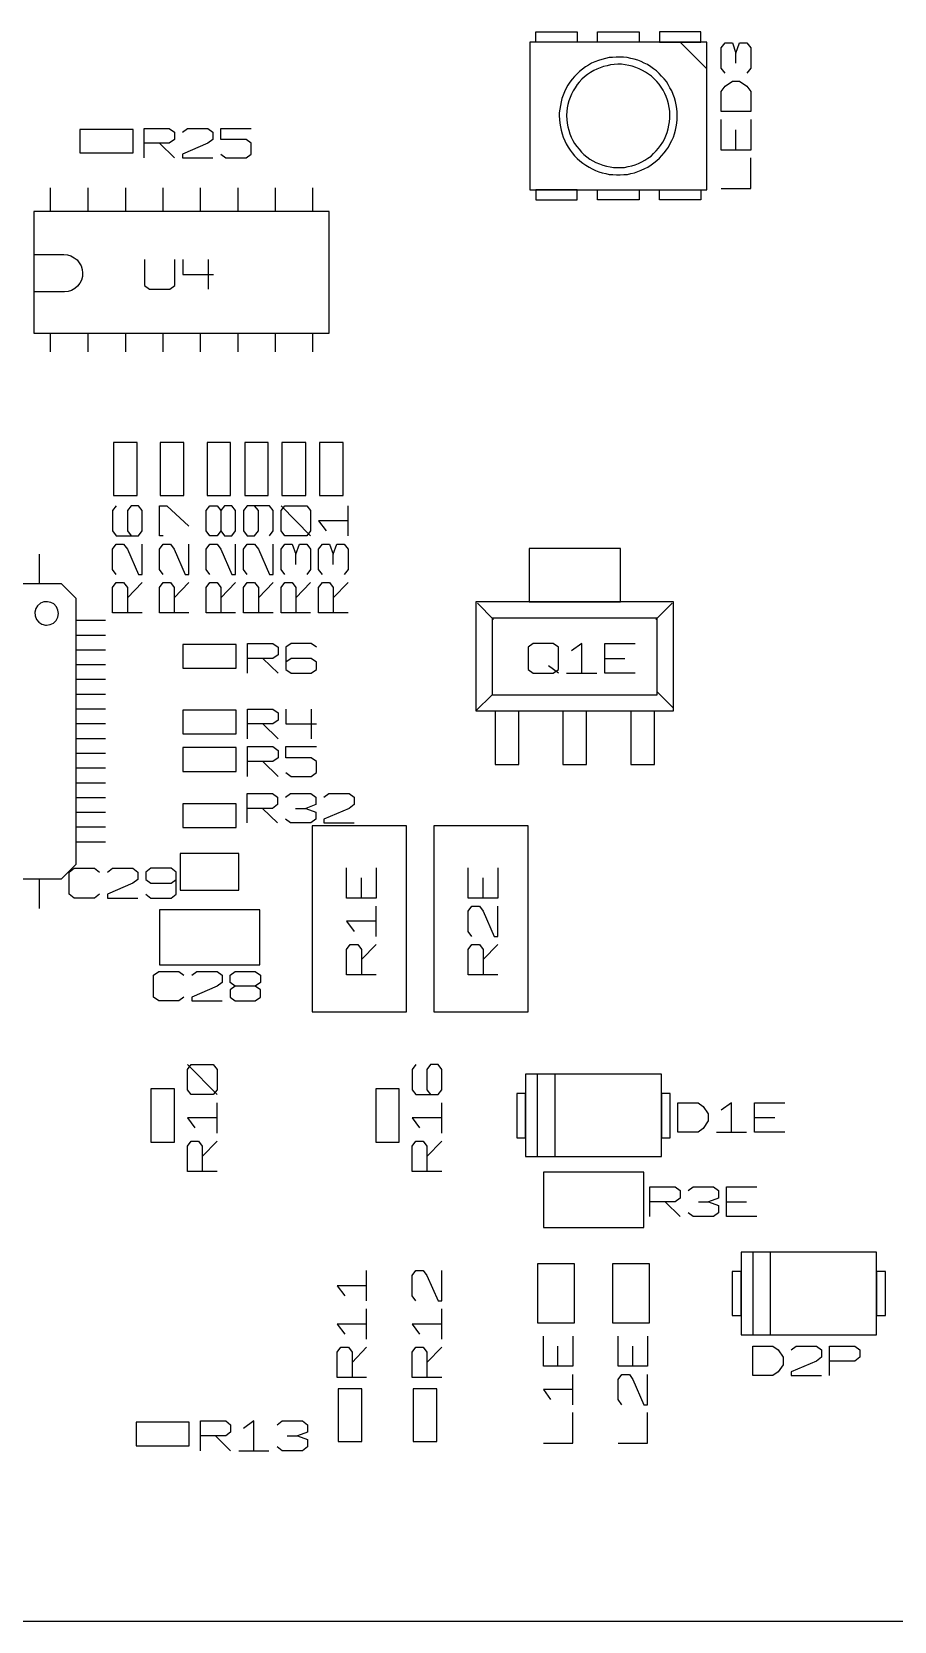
# Model space of a CAD drawing. Extents: x -92 to 503, y -336 to 505.
# Drawn here: x 162.3 to 245.1, y 0 to 152.4 of the extents above; entities that cross this region are included whole.
import ezdxf

# ---------------------------------------------------------------- set-up
doc = ezdxf.new("R2010")
doc.units = 0
doc.layers.add('1', color=1, linetype='CONTINUOUS')

msp = doc.modelspace()

# ---------------------------------------------------------------- linework, layer by layer
at = {"layer": '1'}
for p, q in [((210.68, 152.42), (214.63, 152.42)), ((210.68, 151.42), (210.68, 152.42)), ((214.63, 152.42), (214.63, 151.42)), ((216.6, 151.42), (216.6, 152.42)), ((216.6, 152.42), (220.58, 152.42)), ((220.58, 152.42), (220.58, 151.42)), ((226.5, 152.42), (222.55, 152.42)), ((222.55, 152.42), (222.55, 151.42)), ((226.5, 151.42), (226.5, 152.42)), ((227.08, 151.42), (210.1, 151.42)), ((210.1, 151.42), (210.1, 137.27)), ((214.63, 151.42), (210.68, 151.42)), ((220.58, 151.42), (216.6, 151.42)), ((222.55, 151.42), (226.5, 151.42)), ((224.53, 151.42), (227.08, 148.87)), ((227.08, 137.27), (227.08, 151.42)), ((228.45, 150.87), (228.83, 151.35)), ((228.83, 151.35), (229.53, 151.35)), ((229.53, 151.35), (229.88, 150.37)), ((229.88, 150.37), (230.23, 151.35)), ((230.23, 151.35), (230.93, 151.35)), ((230.93, 151.35), (231.3, 150.87)), ((216.03, 149.4), (215.73, 149.22)), ((216.35, 149.55), (216.03, 149.4)), ((216.68, 149.67), (216.35, 149.55)), ((217, 149.77), (216.68, 149.67)), ((217.35, 149.87), (217, 149.77)), ((217.7, 149.95), (217.35, 149.87)), ((218.03, 149.97), (217.7, 149.95)), ((218.38, 150), (218.03, 149.97)), ((218.73, 150), (218.38, 150)), ((219.08, 150), (218.73, 150)), ((219.43, 149.95), (219.08, 150)), ((219.78, 149.87), (219.43, 149.95)), ((220.1, 149.8), (219.78, 149.87)), ((220.45, 149.7), (220.1, 149.8)), ((220.78, 149.57), (220.45, 149.7)), ((221.08, 149.42), (220.78, 149.57)), ((221.4, 149.27), (221.08, 149.42)), ((228.45, 148.92), (228.45, 150.87)), ((229.88, 149.42), (229.88, 150.37)), ((231.3, 150.87), (231.3, 148.92)), ((214.15, 147.87), (213.95, 147.6)), ((214.38, 148.12), (214.15, 147.87)), ((214.63, 148.4), (214.38, 148.12)), ((214.88, 148.62), (214.63, 148.4)), ((215.1, 147.87), (214.85, 147.6)), ((215.15, 148.85), (214.88, 148.62)), ((215.35, 148.1), (215.1, 147.87)), ((215.43, 149.05), (215.15, 148.85)), ((215.63, 148.32), (215.35, 148.1)), ((215.73, 149.22), (215.43, 149.05)), ((215.93, 148.52), (215.63, 148.32)), ((216.23, 148.7), (215.93, 148.52)), ((216.53, 148.85), (216.23, 148.7)), ((216.85, 148.97), (216.53, 148.85)), ((217.18, 149.1), (216.85, 148.97)), ((217.53, 149.17), (217.18, 149.1)), ((217.85, 149.25), (217.53, 149.17)), ((218.2, 149.27), (217.85, 149.25)), ((218.55, 149.3), (218.2, 149.27)), ((218.9, 149.3), (218.55, 149.3)), ((219.25, 149.25), (218.9, 149.3)), ((219.6, 149.2), (219.25, 149.25)), ((219.93, 149.12), (219.6, 149.2)), ((220.28, 149), (219.93, 149.12)), ((220.6, 148.87), (220.28, 149)), ((220.9, 148.72), (220.6, 148.87)), ((221.2, 148.55), (220.9, 148.72)), ((221.5, 148.35), (221.2, 148.55)), ((221.7, 149.07), (221.4, 149.27)), ((221.78, 148.15), (221.5, 148.35)), ((221.98, 148.87), (221.7, 149.07)), ((222.03, 147.9), (221.78, 148.15)), ((222.25, 148.67), (221.98, 148.87)), ((222.28, 147.65), (222.03, 147.9)), ((222.5, 148.42), (222.25, 148.67)), ((222.75, 148.17), (222.5, 148.42)), ((222.98, 147.92), (222.75, 148.17)), ((223.2, 147.65), (222.98, 147.92)), ((228.83, 148.45), (228.45, 148.92)), ((231.3, 148.92), (230.93, 148.45)), ((213.3, 146.35), (213.18, 146.02)), ((213.43, 146.67), (213.3, 146.35)), ((213.58, 147), (213.43, 146.67)), ((213.75, 147.3), (213.58, 147)), ((213.95, 147.6), (213.75, 147.3)), ((214.1, 146.45), (213.98, 146.12)), ((214.25, 146.75), (214.1, 146.45)), ((214.45, 147.05), (214.25, 146.75)), ((214.65, 147.35), (214.45, 147.05)), ((214.85, 147.6), (214.65, 147.35)), ((222.5, 147.4), (222.28, 147.65)), ((222.7, 147.1), (222.5, 147.4)), ((222.88, 146.82), (222.7, 147.1)), ((223.05, 146.5), (222.88, 146.82)), ((223.18, 146.2), (223.05, 146.5)), ((223.38, 147.35), (223.2, 147.65)), ((223.55, 147.05), (223.38, 147.35)), ((223.73, 146.75), (223.55, 147.05)), ((223.85, 146.42), (223.73, 146.75)), ((223.98, 146.1), (223.85, 146.42)), ((228.45, 146.7), (228.83, 147.2)), ((228.45, 144.77), (228.45, 146.7)), ((228.83, 147.2), (229.53, 147.67)), ((229.53, 147.67), (230.23, 147.67)), ((230.23, 147.67), (230.93, 147.2)), ((230.93, 147.2), (231.3, 146.7)), ((231.3, 146.7), (231.3, 144.77)), ((212.98, 145), (212.93, 144.65)), ((213.03, 145.35), (212.98, 145)), ((213.1, 145.7), (213.03, 145.35)), ((213.18, 146.02), (213.1, 145.7)), ((213.7, 145.12), (213.65, 144.77)), ((213.75, 145.45), (213.7, 145.12)), ((213.85, 145.8), (213.75, 145.45)), ((213.98, 146.12), (213.85, 145.8)), ((223.3, 145.85), (223.18, 146.2)), ((223.4, 145.52), (223.3, 145.85)), ((223.48, 145.17), (223.4, 145.52)), ((223.53, 144.82), (223.48, 145.17)), ((223.53, 144.5), (223.53, 144.82)), ((224.08, 145.75), (223.98, 146.1)), ((224.15, 145.4), (224.08, 145.75)), ((224.2, 145.07), (224.15, 145.4)), ((224.23, 144.72), (224.2, 145.07)), ((212.93, 144.65), (212.93, 144.35)), ((212.93, 144.35), (212.95, 144)), ((212.95, 144), (212.98, 143.65)), ((212.98, 143.65), (213.03, 143.3)), ((213.03, 143.3), (213.1, 142.97)), ((213.65, 144.77), (213.63, 144.42)), ((213.63, 144.42), (213.63, 144.35)), ((213.63, 144.35), (213.65, 144)), ((213.65, 144), (213.68, 143.65)), ((213.68, 143.65), (213.75, 143.32)), ((213.75, 143.32), (213.83, 142.97)), ((223.38, 143.1), (223.45, 143.45)), ((223.45, 143.45), (223.5, 143.8)), ((223.5, 143.8), (223.53, 144.15)), ((223.53, 144.15), (223.53, 144.5)), ((224.08, 143), (224.15, 143.32)), ((224.15, 143.32), (224.2, 143.67)), ((224.2, 143.67), (224.23, 144.02)), ((224.25, 144.37), (224.23, 144.72)), ((224.23, 144.02), (224.25, 144.37)), ((231.3, 144.77), (228.45, 144.77)), ((228.45, 141.07), (228.45, 144)), ((231.3, 144), (231.3, 141.07)), ((172.05, 143.05), (166.95, 143.05)), ((166.95, 143.05), (166.95, 140.8)), ((172.05, 140.8), (172.05, 143.05)), ((173.1, 140.32), (173.1, 143.15)), ((173.1, 143.15), (175.52, 143.15)), ((175.52, 143.15), (176.02, 142.8)), ((176.02, 142.1), (175.52, 141.75)), ((176.02, 142.8), (176.02, 142.1)), ((176.77, 142.8), (177.27, 143.15)), ((177.27, 143.15), (179.2, 143.15)), ((179.2, 143.15), (179.7, 142.8)), ((179.7, 142.1), (179.2, 141.75)), ((179.7, 142.8), (179.7, 142.1)), ((180.47, 142.1), (180.47, 143.15)), ((180.47, 143.15), (183.37, 143.15)), ((182.9, 142.1), (180.47, 142.1)), ((183.37, 141.75), (182.9, 142.1)), ((213.1, 142.97), (213.2, 142.62)), ((213.2, 142.62), (213.3, 142.3)), ((213.3, 142.3), (213.45, 141.97)), ((213.45, 141.97), (213.6, 141.67)), ((213.83, 142.97), (213.95, 142.65)), ((213.95, 142.65), (214.08, 142.32)), ((214.08, 142.32), (214.23, 142)), ((214.23, 142), (214.4, 141.7)), ((222.65, 141.52), (222.85, 141.82)), ((222.85, 141.82), (223.03, 142.12)), ((223.03, 142.12), (223.15, 142.45)), ((223.15, 142.45), (223.28, 142.77)), ((223.28, 142.77), (223.38, 143.1)), ((223.58, 141.7), (223.73, 142)), ((223.73, 142), (223.88, 142.32)), ((223.88, 142.32), (223.98, 142.65)), ((223.98, 142.65), (224.08, 143)), ((229.88, 141.07), (229.88, 143.02)), ((166.95, 140.8), (172.05, 140.8)), ((175.52, 141.75), (173.1, 141.75)), ((174.57, 141.75), (176.02, 140.32)), ((179.2, 141.75), (176.77, 140.67)), ((176.77, 140.67), (176.77, 140.32)), ((176.77, 140.32), (179.7, 140.32)), ((180.47, 140.67), (180.95, 140.32)), ((180.95, 140.32), (182.9, 140.32)), ((182.9, 140.32), (183.37, 140.67)), ((183.37, 140.67), (183.37, 141.75)), ((213.6, 141.67), (213.78, 141.37)), ((213.78, 141.37), (213.98, 141.07)), ((213.98, 141.07), (214.18, 140.8)), ((214.18, 140.8), (214.4, 140.52)), ((214.4, 141.7), (214.6, 141.42)), ((214.4, 140.52), (214.65, 140.27)), ((214.6, 141.42), (214.83, 141.15)), ((214.65, 140.27), (214.9, 140.05)), ((214.83, 141.15), (215.05, 140.87)), ((215.05, 140.87), (215.3, 140.65)), ((215.3, 140.65), (215.58, 140.42)), ((215.58, 140.42), (215.85, 140.22)), ((221.15, 140.1), (221.43, 140.3)), ((221.43, 140.3), (221.73, 140.5)), ((221.73, 140.5), (221.98, 140.75)), ((221.98, 140.75), (222.23, 141)), ((222.23, 141), (222.45, 141.25)), ((222.28, 140.07), (222.55, 140.3)), ((222.45, 141.25), (222.65, 141.52)), ((222.55, 140.3), (222.78, 140.55)), ((222.78, 140.55), (223, 140.82)), ((223, 140.82), (223.23, 141.1)), ((223.23, 141.1), (223.4, 141.37)), ((223.4, 141.37), (223.58, 141.7)), ((231.3, 141.07), (228.45, 141.07)), ((231.3, 137.4), (231.3, 140.32)), ((214.9, 140.05), (215.18, 139.82)), ((215.18, 139.82), (215.48, 139.62)), ((215.48, 139.62), (215.78, 139.45)), ((215.78, 139.45), (216.08, 139.27)), ((215.85, 140.22), (216.15, 140.05)), ((216.08, 139.27), (216.4, 139.12)), ((216.15, 140.05), (216.45, 139.87)), ((216.4, 139.12), (216.73, 139)), ((216.45, 139.87), (216.78, 139.75)), ((216.73, 139), (217.05, 138.9)), ((216.78, 139.75), (217.1, 139.62)), ((217.05, 138.9), (217.38, 138.82)), ((217.1, 139.62), (217.45, 139.52)), ((217.38, 138.82), (217.73, 138.75)), ((217.45, 139.52), (217.8, 139.47)), ((217.73, 138.75), (218.08, 138.72)), ((217.8, 139.47), (218.13, 139.42)), ((218.08, 138.72), (218.43, 138.7)), ((218.13, 139.42), (218.48, 139.4)), ((218.48, 139.4), (218.83, 139.4)), ((218.78, 138.7), (219.13, 138.72)), ((218.83, 139.4), (219.18, 139.42)), ((219.13, 138.72), (219.48, 138.75)), ((219.18, 139.42), (219.53, 139.5)), ((219.48, 138.75), (219.8, 138.82)), ((219.53, 139.5), (219.88, 139.57)), ((219.8, 138.82), (220.15, 138.9)), ((219.88, 139.57), (220.2, 139.67)), ((220.15, 138.9), (220.48, 139.02)), ((220.2, 139.67), (220.53, 139.8)), ((220.48, 139.02), (220.8, 139.15)), ((220.53, 139.8), (220.85, 139.95)), ((220.8, 139.15), (221.13, 139.3)), ((220.85, 139.95), (221.15, 140.1)), ((221.13, 139.3), (221.43, 139.45)), ((221.43, 139.45), (221.73, 139.65)), ((221.73, 139.65), (222, 139.85)), ((222, 139.85), (222.28, 140.07)), ((164.1, 137.45), (164.1, 135.2)), ((167.7, 137.45), (167.7, 135.2)), ((171.3, 137.45), (171.3, 135.2)), ((174.9, 137.45), (174.9, 135.2)), ((178.48, 137.45), (178.48, 135.2)), ((182.08, 137.45), (182.08, 135.2)), ((185.68, 137.45), (185.68, 135.2)), ((189.25, 137.45), (189.25, 135.2)), ((210.1, 137.27), (227.08, 137.27)), ((214.63, 137.27), (210.68, 137.27)), ((210.68, 137.27), (210.68, 136.3)), ((214.63, 136.3), (214.63, 137.27)), ((216.6, 137.27), (220.58, 137.27)), ((216.6, 136.3), (216.6, 137.27)), ((218.43, 138.7), (218.78, 138.7)), ((220.58, 137.27), (220.58, 136.3)), ((222.55, 137.27), (226.5, 137.27)), ((222.55, 136.3), (222.55, 137.27)), ((226.5, 137.27), (226.5, 136.3)), ((228.45, 137.4), (231.3, 137.4)), ((210.68, 136.3), (214.63, 136.3)), ((220.58, 136.3), (216.6, 136.3)), ((226.5, 136.3), (222.55, 136.3)), ((190.85, 135.2), (162.53, 135.2)), ((162.53, 135.2), (162.53, 123.52)), ((190.85, 123.52), (190.85, 135.2)), ((162.53, 131.05), (165.4, 131.05)), ((165.4, 131.05), (165.75, 131.02)), ((165.75, 131.02), (166.08, 130.92)), ((166.08, 130.92), (166.4, 130.75)), ((166.4, 130.75), (166.68, 130.55)), ((166.68, 130.55), (166.88, 130.27)), ((166.88, 130.27), (167.05, 129.97)), ((167.05, 129.97), (167.15, 129.62)), ((167.15, 129.62), (167.2, 129.3)), ((173.15, 130.57), (173.15, 128.1)), ((176.05, 128.1), (176.05, 130.57)), ((176.83, 130.57), (176.83, 129.15)), ((179.25, 130.57), (179.25, 127.75)), ((166.93, 128.3), (166.7, 128.02)), ((167.08, 128.6), (166.93, 128.3)), ((167.18, 128.95), (167.08, 128.6)), ((167.2, 129.3), (167.18, 128.95)), ((173.15, 128.1), (173.63, 127.75)), ((175.58, 127.75), (176.05, 128.1)), ((176.83, 129.15), (179.75, 129.15)), ((165.4, 127.47), (162.53, 127.47)), ((165.48, 127.47), (165.4, 127.47)), ((165.8, 127.5), (165.48, 127.47)), ((166.15, 127.62), (165.8, 127.5)), ((166.45, 127.8), (166.15, 127.62)), ((166.7, 128.02), (166.45, 127.8)), ((173.63, 127.75), (175.58, 127.75)), ((162.53, 123.52), (190.85, 123.52)), ((164.1, 123.52), (164.1, 121.72)), ((167.7, 123.52), (167.7, 121.72)), ((171.3, 123.52), (171.3, 121.72)), ((174.9, 123.52), (174.9, 121.72)), ((178.48, 123.52), (178.48, 121.72)), ((182.08, 123.52), (182.08, 121.72)), ((185.68, 123.52), (185.68, 121.72)), ((189.25, 123.52), (189.25, 121.72)), ((170.17, 113.02), (170.17, 107.95)), ((172.42, 113.02), (170.17, 113.02)), ((172.42, 107.95), (172.42, 113.02)), ((174.65, 113.02), (174.65, 107.95)), ((176.92, 113.02), (174.65, 113.02)), ((176.92, 107.95), (176.92, 113.02)), ((179.15, 113.02), (179.15, 107.95)), ((181.4, 113.02), (179.15, 113.02)), ((181.4, 107.95), (181.4, 113.02)), ((182.75, 113.02), (182.75, 107.95)), ((185, 113.02), (182.75, 113.02)), ((185, 107.95), (185, 113.02)), ((186.32, 113.02), (186.32, 107.95)), ((188.6, 113.02), (186.32, 113.02)), ((188.6, 107.95), (188.6, 113.02)), ((189.92, 113.02), (189.92, 107.95)), ((192.2, 113.02), (189.92, 113.02)), ((192.2, 107.95), (192.2, 113.02)), ((170.42, 106.97), (170.07, 106.5)), ((170.17, 107.95), (172.42, 107.95)), ((171.85, 106.97), (171.5, 106.5)), ((172.55, 106.97), (171.85, 106.97)), ((172.9, 106.5), (172.55, 106.97)), ((174.57, 104.07), (174.57, 106.97)), ((174.57, 106.97), (175.27, 106.97)), ((174.65, 107.95), (176.92, 107.95)), ((175.27, 106.97), (177.4, 105.02)), ((179.05, 106.5), (179.4, 106.97)), ((179.15, 107.95), (181.4, 107.95)), ((179.4, 106.97), (180.12, 106.97)), ((180.12, 106.97), (180.47, 106.5)), ((180.82, 106.97), (180.47, 106.5)), ((181.52, 106.97), (180.82, 106.97)), ((181.87, 106.5), (181.52, 106.97)), ((183, 106.97), (182.65, 106.5)), ((182.75, 107.95), (185, 107.95)), ((185.12, 106.97), (183, 106.97)), ((184.07, 106.5), (183.7, 106.97)), ((185.47, 106.5), (185.12, 106.97)), ((186.25, 106.5), (186.6, 106.97)), ((189.07, 104.07), (186.25, 106.97)), ((186.32, 107.95), (188.6, 107.95)), ((186.6, 106.97), (188.72, 106.97)), ((188.72, 106.97), (189.07, 106.5)), ((189.92, 107.95), (192.2, 107.95)), ((192.67, 104.07), (192.67, 106.97)), ((170.07, 106.5), (170.07, 104.55)), ((171.5, 106.5), (171.5, 104.55)), ((172.9, 104.55), (172.9, 106.5)), ((179.05, 104.55), (179.05, 106.5)), ((180.47, 106.5), (180.47, 104.55)), ((181.87, 104.55), (181.87, 106.5)), ((182.65, 106.5), (182.65, 104.55)), ((184.07, 104.55), (184.07, 106.5)), ((185.47, 104.55), (185.47, 106.5)), ((186.25, 104.55), (186.25, 106.5)), ((189.07, 106.5), (189.07, 104.55)), ((192.67, 105.52), (189.82, 105.52)), ((189.82, 105.52), (190.55, 104.55)), ((170.07, 104.55), (170.42, 104.07)), ((170.42, 104.07), (172.55, 104.07)), ((171.5, 104.55), (171.85, 104.07)), ((172.55, 104.07), (172.9, 104.55)), ((174.92, 104.07), (174.57, 104.07)), ((179.4, 104.07), (179.05, 104.55)), ((180.12, 104.07), (179.4, 104.07)), ((180.47, 104.55), (180.12, 104.07)), ((180.47, 104.55), (180.82, 104.07)), ((180.82, 104.07), (181.52, 104.07)), ((181.52, 104.07), (181.87, 104.55)), ((182.65, 104.55), (183, 104.07)), ((183, 104.07), (183.7, 104.07)), ((183.7, 104.07), (184.07, 104.55)), ((185.12, 104.07), (185.47, 104.55)), ((186.6, 104.07), (186.25, 104.55)), ((188.72, 104.07), (186.6, 104.07)), ((189.07, 104.55), (188.72, 104.07)), ((163.05, 99.47), (163.05, 102.32)), ((170.07, 102.8), (170.42, 103.3)), ((170.07, 100.87), (170.07, 102.8)), ((170.42, 103.3), (171.12, 103.3)), ((171.12, 103.3), (171.5, 102.8)), ((171.5, 102.8), (172.55, 100.37)), ((172.9, 100.37), (172.9, 103.3)), ((174.57, 102.8), (174.92, 103.3)), ((174.57, 100.87), (174.57, 102.8)), ((174.92, 103.3), (175.62, 103.3)), ((175.62, 103.3), (175.97, 102.8)), ((175.97, 102.8), (177.05, 100.37)), ((177.4, 100.37), (177.4, 103.3)), ((179.05, 102.8), (179.4, 103.3)), ((179.05, 100.87), (179.05, 102.8)), ((179.4, 103.3), (180.12, 103.3)), ((180.12, 103.3), (180.47, 102.8)), ((180.47, 102.8), (181.52, 100.37)), ((181.87, 100.37), (181.87, 103.3)), ((182.65, 102.8), (183, 103.3)), ((182.65, 100.87), (182.65, 102.8)), ((183, 103.3), (183.7, 103.3)), ((183.7, 103.3), (184.07, 102.8)), ((184.07, 102.8), (185.12, 100.37)), ((185.47, 100.37), (185.47, 103.3)), ((186.25, 102.8), (186.6, 103.3)), ((186.25, 100.87), (186.25, 102.8)), ((186.6, 103.3), (187.3, 103.3)), ((187.3, 103.3), (187.65, 102.32)), ((187.65, 102.32), (188, 103.3)), ((187.65, 101.35), (187.65, 102.32)), ((188, 103.3), (188.72, 103.3)), ((188.72, 103.3), (189.07, 102.8)), ((189.07, 102.8), (189.07, 100.87)), ((189.82, 102.8), (190.2, 103.3)), ((189.82, 100.87), (189.82, 102.8)), ((190.2, 103.3), (190.9, 103.3)), ((190.9, 103.3), (191.25, 102.32)), ((191.25, 102.32), (191.6, 103.3)), ((191.25, 101.35), (191.25, 102.32)), ((191.6, 103.3), (192.3, 103.3)), ((192.3, 103.3), (192.67, 102.8)), ((192.67, 102.8), (192.67, 100.87)), ((218.8, 102.87), (210.03, 102.87)), ((210.03, 102.87), (210.03, 97.77)), ((218.8, 97.77), (218.8, 102.87)), ((170.42, 100.37), (170.07, 100.87)), ((174.92, 100.37), (174.57, 100.87)), ((179.4, 100.37), (179.05, 100.87)), ((183, 100.37), (182.65, 100.87)), ((186.6, 100.37), (186.25, 100.87)), ((189.07, 100.87), (188.72, 100.37)), ((190.2, 100.37), (189.82, 100.87)), ((192.67, 100.87), (192.3, 100.37)), ((165.18, 99.47), (139.7, 99.47)), ((166.58, 98.07), (165.18, 99.47)), ((170.07, 99.12), (170.42, 99.62)), ((170.07, 96.7), (170.07, 99.12)), ((170.42, 99.62), (171.12, 99.62)), ((171.12, 99.62), (171.5, 99.12)), ((171.5, 98.15), (172.9, 99.62)), ((171.5, 99.12), (171.5, 96.7)), ((172.55, 100.37), (172.9, 100.37)), ((174.57, 99.12), (174.92, 99.62)), ((174.57, 96.7), (174.57, 99.12)), ((174.92, 99.62), (175.62, 99.62)), ((175.62, 99.62), (175.97, 99.12)), ((175.97, 98.15), (177.4, 99.62)), ((175.97, 99.12), (175.97, 96.7)), ((177.05, 100.37), (177.4, 100.37)), ((179.05, 99.12), (179.4, 99.62)), ((179.05, 96.7), (179.05, 99.12)), ((179.4, 99.62), (180.12, 99.62)), ((180.12, 99.62), (180.47, 99.12)), ((180.47, 98.15), (181.87, 99.62)), ((180.47, 99.12), (180.47, 96.7)), ((181.52, 100.37), (181.87, 100.37)), ((182.65, 99.12), (183, 99.62)), ((182.65, 96.7), (182.65, 99.12)), ((183, 99.62), (183.7, 99.62)), ((183.7, 99.62), (184.07, 99.12)), ((184.07, 98.15), (185.47, 99.62)), ((184.07, 99.12), (184.07, 96.7)), ((185.12, 100.37), (185.47, 100.37)), ((186.25, 99.12), (186.6, 99.62)), ((186.25, 96.7), (186.25, 99.12)), ((186.6, 99.62), (187.3, 99.62)), ((187.3, 99.62), (187.65, 99.12)), ((187.65, 98.15), (189.07, 99.62)), ((187.65, 99.12), (187.65, 96.7)), ((189.82, 99.12), (190.2, 99.62)), ((189.82, 96.7), (189.82, 99.12)), ((190.2, 99.62), (190.9, 99.62)), ((190.9, 99.62), (191.25, 99.12)), ((191.25, 98.15), (192.67, 99.62)), ((191.25, 99.12), (191.25, 96.7)), ((163.15, 97.62), (162.88, 97.37)), ((163.48, 97.75), (163.15, 97.62)), ((163.83, 97.77), (163.48, 97.75)), ((164.15, 97.7), (163.83, 97.77)), ((164.45, 97.55), (164.15, 97.7)), ((164.7, 97.27), (164.45, 97.55)), ((166.58, 72.6), (166.58, 98.07)), ((223.9, 97.75), (204.93, 97.75)), ((204.93, 97.75), (204.93, 87.3)), ((205.08, 97.62), (206.63, 96.05)), ((210.03, 97.77), (218.8, 97.77)), ((223.75, 97.62), (222.2, 96.05)), ((223.9, 87.3), (223.9, 97.75)), ((162.7, 97.1), (162.63, 96.75)), ((162.63, 96.75), (162.65, 96.4)), ((162.65, 96.4), (162.78, 96.07)), ((162.88, 97.37), (162.7, 97.1)), ((162.78, 96.07), (163, 95.8)), ((164.65, 95.97), (164.83, 96.27)), ((164.83, 96.97), (164.7, 97.27)), ((164.88, 96.62), (164.83, 96.97)), ((164.83, 96.27), (164.88, 96.62)), ((172.9, 96.7), (170.07, 96.7)), ((177.4, 96.7), (174.57, 96.7)), ((181.87, 96.7), (179.05, 96.7)), ((185.47, 96.7), (182.65, 96.7)), ((189.07, 96.7), (186.25, 96.7)), ((192.67, 96.7), (189.82, 96.7)), ((222.33, 96.2), (206.5, 96.2)), ((206.5, 96.2), (206.5, 88.85)), ((222.33, 88.85), (222.33, 96.2)), ((163, 95.8), (163.28, 95.62)), ((163.28, 95.62), (163.63, 95.52)), ((163.63, 95.52), (163.75, 95.52)), ((163.75, 95.52), (164.1, 95.57)), ((164.1, 95.57), (164.4, 95.72)), ((164.4, 95.72), (164.65, 95.97)), ((169.4, 95.95), (166.58, 95.95)), ((169.4, 94.52), (166.58, 94.52)), ((169.4, 93.12), (166.58, 93.12)), ((181.93, 93.65), (176.83, 93.65)), ((176.83, 93.65), (176.83, 91.4)), ((181.93, 91.4), (181.93, 93.65)), ((183.03, 90.92), (183.03, 93.75)), ((183.03, 93.75), (185.45, 93.75)), ((185.45, 93.75), (185.95, 93.4)), ((185.95, 93.4), (185.95, 92.67)), ((187.2, 93.75), (186.7, 93.4)), ((186.7, 93.4), (186.7, 91.27)), ((189.13, 93.75), (187.2, 93.75)), ((189.63, 93.4), (189.13, 93.75)), ((210.43, 93.75), (209.93, 93.4)), ((209.93, 93.4), (209.93, 91.27)), ((212.35, 93.75), (210.43, 93.75)), ((212.85, 93.4), (212.35, 93.75)), ((212.85, 91.27), (212.85, 93.4)), ((215.08, 93.75), (214.1, 93.05)), ((215.08, 90.92), (215.08, 93.75)), ((217.3, 90.92), (217.3, 93.75)), ((217.3, 93.75), (220.2, 93.75)), ((169.4, 91.7), (166.58, 91.7)), ((185.45, 92.32), (183.03, 92.32)), ((184.48, 92.32), (185.95, 90.92)), ((185.95, 92.67), (185.45, 92.32)), ((187.2, 92.32), (186.7, 91.97)), ((189.13, 92.32), (187.2, 92.32)), ((189.63, 91.97), (189.13, 92.32)), ((189.63, 91.27), (189.63, 91.97)), ((212.85, 90.92), (211.88, 91.62)), ((217.3, 92.32), (219.23, 92.32)), ((169.4, 90.3), (166.58, 90.3)), ((176.83, 91.4), (181.93, 91.4)), ((186.7, 91.27), (187.2, 90.92)), ((187.2, 90.92), (189.13, 90.92)), ((189.13, 90.92), (189.63, 91.27)), ((209.93, 91.27), (210.43, 90.92)), ((210.43, 90.92), (212.35, 90.92)), ((212.35, 90.92), (212.85, 91.27)), ((213.63, 90.92), (216.53, 90.92)), ((220.2, 90.92), (217.3, 90.92)), ((169.4, 88.87), (166.58, 88.87)), ((206.5, 88.85), (204.93, 87.3)), ((206.5, 88.85), (222.33, 88.85)), ((222.33, 89.12), (223.9, 87.57)), ((169.4, 87.45), (166.58, 87.45)), ((181.93, 87.37), (176.83, 87.37)), ((176.83, 87.37), (176.83, 85.1)), ((181.93, 85.1), (181.93, 87.37)), ((183.03, 84.62), (183.03, 87.45)), ((183.03, 87.45), (185.45, 87.45)), ((185.45, 87.45), (185.95, 87.1)), ((185.95, 87.1), (185.95, 86.4)), ((186.7, 87.45), (186.7, 86.05)), ((189.13, 87.45), (189.13, 84.62)), ((204.93, 87.3), (223.9, 87.3)), ((209.05, 87.27), (206.78, 87.27)), ((206.78, 87.27), (206.78, 82.17)), ((209.05, 82.17), (209.05, 87.27)), ((215.55, 87.27), (213.28, 87.27)), ((213.28, 87.27), (213.28, 82.17)), ((215.55, 82.17), (215.55, 87.27)), ((222.05, 87.27), (219.8, 87.27)), ((219.8, 87.27), (219.8, 82.17)), ((222.05, 82.17), (222.05, 87.27)), ((169.4, 86.05), (166.58, 86.05)), ((185.45, 86.05), (183.03, 86.05)), ((184.48, 86.05), (185.95, 84.62)), ((185.95, 86.4), (185.45, 86.05)), ((186.7, 86.05), (189.63, 86.05)), ((169.4, 84.62), (166.58, 84.62)), ((176.83, 85.1), (181.93, 85.1)), ((183.03, 81.02), (183.03, 83.87)), ((183.03, 83.87), (185.45, 83.87)), ((185.45, 83.87), (185.95, 83.5)), ((186.7, 82.8), (186.7, 83.87)), ((186.7, 83.87), (189.63, 83.87)), ((169.4, 83.22), (166.58, 83.22)), ((181.93, 83.77), (176.83, 83.77)), ((176.83, 83.77), (176.83, 81.5)), ((181.93, 81.5), (181.93, 83.77)), ((185.45, 82.45), (183.03, 82.45)), ((184.48, 82.45), (185.95, 81.02)), ((185.95, 82.8), (185.45, 82.45)), ((185.95, 83.5), (185.95, 82.8)), ((189.13, 82.8), (186.7, 82.8)), ((189.63, 82.45), (189.13, 82.8)), ((189.63, 81.4), (189.63, 82.45)), ((169.4, 81.8), (166.58, 81.8)), ((176.83, 81.5), (181.93, 81.5)), ((186.7, 81.4), (187.2, 81.02)), ((187.2, 81.02), (189.13, 81.02)), ((189.13, 81.02), (189.63, 81.4)), ((206.78, 82.17), (209.05, 82.17)), ((213.28, 82.17), (215.55, 82.17)), ((219.8, 82.17), (222.05, 82.17)), ((169.4, 80.37), (166.58, 80.37)), ((183, 76.55), (183, 79.37)), ((183, 79.37), (185.42, 79.37)), ((185.42, 79.37), (185.9, 79.02)), ((186.67, 79.02), (187.15, 79.37)), ((187.15, 79.37), (189.1, 79.37)), ((189.1, 79.37), (189.57, 79.02)), ((190.35, 79.02), (190.82, 79.37)), ((190.82, 79.37), (192.77, 79.37)), ((192.77, 79.37), (193.25, 79.02)), ((169.4, 78.97), (166.58, 78.97)), ((181.92, 78.37), (176.82, 78.37)), ((176.82, 78.37), (176.82, 76.12)), ((181.92, 76.12), (181.92, 78.37)), ((185.42, 77.95), (183, 77.95)), ((184.45, 77.95), (185.9, 76.55)), ((185.9, 78.32), (185.42, 77.95)), ((185.9, 79.02), (185.9, 78.32)), ((187.62, 77.95), (188.6, 77.95)), ((189.57, 78.32), (188.6, 77.95)), ((188.6, 77.95), (189.57, 77.6)), ((189.57, 79.02), (189.57, 78.32)), ((192.77, 77.95), (190.35, 76.9)), ((193.25, 78.32), (192.77, 77.95)), ((193.25, 79.02), (193.25, 78.32)), ((169.4, 77.55), (166.58, 77.55)), ((187.15, 76.55), (186.67, 76.9)), ((189.1, 76.55), (187.15, 76.55)), ((189.57, 76.9), (189.1, 76.55)), ((198.27, 76.27), (189.22, 76.27)), ((189.22, 76.27), (189.22, 58.45)), ((189.57, 77.6), (189.57, 76.9)), ((190.35, 76.9), (190.35, 76.55)), ((190.35, 76.55), (193.25, 76.55)), ((198.27, 58.45), (198.27, 76.27)), ((209.95, 76.27), (200.9, 76.27)), ((200.9, 76.27), (200.9, 58.45)), ((209.95, 58.45), (209.95, 76.27)), ((169.4, 76.15), (166.58, 76.15)), ((169.4, 74.72), (166.58, 74.72)), ((176.82, 76.12), (181.92, 76.12)), ((182.2, 73.63), (176.55, 73.63)), ((176.55, 73.63), (176.55, 70.1)), ((182.2, 70.1), (182.2, 73.63)), ((165.18, 71.2), (166.58, 72.6)), ((165.92, 71.83), (166.4, 72.2)), ((165.92, 69.73), (165.92, 71.83)), ((166.4, 72.2), (168.35, 72.2)), ((168.35, 72.2), (168.82, 71.83)), ((169.6, 71.83), (170.07, 72.2)), ((170.07, 72.2), (172.02, 72.2)), ((172.02, 72.2), (172.5, 71.83)), ((172.5, 71.83), (172.5, 71.13)), ((173.75, 72.2), (173.27, 71.83)), ((173.27, 71.83), (173.27, 71.13)), ((175.7, 72.2), (173.75, 72.2)), ((176.17, 71.83), (175.7, 72.2)), ((176.17, 69.73), (176.17, 71.83)), ((192.52, 69.35), (192.52, 72.25)), ((195.35, 72.25), (195.35, 69.35)), ((204.2, 69.35), (204.2, 72.25)), ((207.02, 72.25), (207.02, 69.35)), ((139.7, 71.2), (165.18, 71.2)), ((163.05, 68.35), (163.05, 71.2)), ((172.02, 70.78), (169.6, 69.73)), ((172.5, 71.13), (172.02, 70.78)), ((173.27, 71.13), (173.75, 70.78)), ((173.75, 70.78), (175.7, 70.78)), ((175.7, 70.78), (176.17, 71.13)), ((193.95, 69.35), (193.95, 71.3)), ((205.62, 69.35), (205.62, 71.3)), ((166.4, 69.35), (165.92, 69.73)), ((168.35, 69.35), (166.4, 69.35)), ((168.82, 69.73), (168.35, 69.35)), ((169.6, 69.73), (169.6, 69.35)), ((169.6, 69.35), (172.5, 69.35)), ((173.27, 69.73), (173.75, 69.35)), ((173.75, 69.35), (175.7, 69.35)), ((175.7, 69.35), (176.17, 69.73)), ((176.55, 70.1), (182.2, 70.1)), ((195.35, 69.35), (192.52, 69.35)), ((207.02, 69.35), (204.2, 69.35)), ((184.2, 68.23), (174.57, 68.23)), ((174.57, 68.23), (174.57, 62.93)), ((184.2, 62.93), (184.2, 68.23)), ((195.35, 67.12), (192.52, 67.12)), ((192.52, 67.12), (193.25, 66.15)), ((195.35, 65.67), (195.35, 68.57)), ((204.2, 68.1), (204.55, 68.57)), ((204.2, 66.15), (204.2, 68.1)), ((204.55, 68.57), (205.27, 68.57)), ((205.27, 68.57), (205.62, 68.1)), ((205.62, 68.1), (206.67, 65.67)), ((207.02, 65.67), (207.02, 68.57)), ((204.55, 65.67), (204.2, 66.15)), ((206.67, 65.67), (207.02, 65.67)), ((192.52, 64.42), (192.87, 64.9)), ((192.52, 62), (192.52, 64.42)), ((192.87, 64.9), (193.6, 64.9)), ((193.6, 64.9), (193.95, 64.42)), ((193.95, 63.45), (195.35, 64.9)), ((193.95, 64.42), (193.95, 62)), ((204.2, 64.42), (204.55, 64.9)), ((204.2, 62), (204.2, 64.42)), ((204.55, 64.9), (205.27, 64.9)), ((205.27, 64.9), (205.62, 64.42)), ((205.62, 63.45), (207.02, 64.9)), ((205.62, 64.42), (205.62, 62)), ((174.57, 62.93), (184.2, 62.93)), ((174, 61.95), (174.5, 62.3)), ((174, 59.83), (174, 61.95)), ((174.5, 62.3), (176.42, 62.3)), ((176.42, 62.3), (176.92, 61.95)), ((177.67, 61.95), (178.17, 62.3)), ((178.17, 62.3), (180.1, 62.3)), ((180.1, 62.3), (180.6, 61.95)), ((180.6, 61.25), (180.1, 60.9)), ((180.6, 61.95), (180.6, 61.25)), ((181.35, 61.95), (181.85, 62.3)), ((181.35, 61.25), (181.35, 61.95)), ((181.85, 60.9), (181.35, 61.25)), ((181.85, 62.3), (183.77, 62.3)), ((183.77, 62.3), (184.27, 61.95)), ((184.27, 61.25), (183.77, 60.9)), ((184.27, 61.95), (184.27, 61.25)), ((195.35, 62), (192.52, 62)), ((207.02, 62), (204.2, 62)), ((174.5, 59.48), (174, 59.83)), ((176.42, 59.48), (174.5, 59.48)), ((176.92, 59.83), (176.42, 59.48)), ((180.1, 60.9), (177.67, 59.83)), ((177.67, 59.83), (177.67, 59.48)), ((177.67, 59.48), (180.6, 59.48)), ((181.85, 60.9), (181.35, 60.55)), ((181.35, 60.55), (181.35, 59.83)), ((181.35, 59.83), (181.85, 59.48)), ((183.77, 60.9), (181.85, 60.9)), ((181.85, 59.48), (183.77, 59.48)), ((184.27, 60.55), (183.77, 60.9)), ((183.77, 59.48), (184.27, 59.83)), ((184.27, 59.83), (184.27, 60.55)), ((189.22, 58.45), (198.27, 58.45)), ((200.9, 58.45), (209.95, 58.45)), ((177.25, 52.92), (177.62, 53.4)), ((180.1, 50.5), (177.25, 53.4)), ((177.62, 53.4), (179.72, 53.4)), ((179.72, 53.4), (180.1, 52.92)), ((199.18, 53.4), (198.82, 52.92)), ((200.57, 53.4), (200.22, 52.92)), ((201.3, 53.4), (200.57, 53.4)), ((201.65, 52.92), (201.3, 53.4)), ((177.25, 50.97), (177.25, 52.92)), ((180.1, 52.92), (180.1, 50.97)), ((198.82, 52.92), (198.82, 50.97)), ((200.22, 52.92), (200.22, 50.97)), ((201.65, 50.97), (201.65, 52.92)), ((209.7, 52.47), (209.7, 44.55)), ((222.72, 52.47), (209.7, 52.47)), ((212.52, 52.47), (210.82, 52.47)), ((210.82, 52.47), (210.82, 44.55)), ((212.52, 44.55), (212.52, 52.47)), ((222.72, 44.55), (222.72, 52.47)), ((176.02, 51.05), (173.75, 51.05)), ((173.75, 51.05), (173.75, 45.95)), ((176.02, 45.95), (176.02, 51.05)), ((177.62, 50.5), (177.25, 50.97)), ((179.72, 50.5), (177.62, 50.5)), ((180.1, 50.97), (179.72, 50.5)), ((195.32, 51.05), (195.32, 45.95)), ((197.57, 51.05), (195.32, 51.05)), ((197.57, 45.95), (197.57, 51.05)), ((198.82, 50.97), (199.18, 50.5)), ((199.18, 50.5), (201.3, 50.5)), ((200.22, 50.97), (200.57, 50.5)), ((201.3, 50.5), (201.65, 50.97)), ((209.7, 50.62), (208.85, 50.62)), ((208.85, 50.62), (208.85, 46.37)), ((209.7, 46.37), (209.7, 50.62)), ((223.57, 50.62), (222.72, 50.62)), ((222.72, 50.62), (222.72, 46.37)), ((223.57, 46.37), (223.57, 50.62)), ((180.1, 46.8), (180.1, 49.72)), ((201.65, 46.8), (201.65, 49.72)), ((224.3, 46.9), (224.3, 49.72)), ((224.3, 49.72), (226.25, 49.72)), ((226.25, 49.72), (226.72, 49.37)), ((226.72, 49.37), (227.22, 48.67)), ((229.45, 49.72), (228.47, 49.02)), ((229.45, 46.9), (229.45, 49.72)), ((231.67, 46.9), (231.67, 49.72)), ((231.67, 49.72), (234.57, 49.72)), ((180.1, 48.27), (177.25, 48.27)), ((177.25, 48.27), (177.97, 47.3)), ((201.65, 48.27), (198.83, 48.27)), ((198.83, 48.27), (199.53, 47.3)), ((227.22, 47.97), (226.72, 47.25)), ((227.22, 48.67), (227.22, 47.97)), ((231.67, 48.32), (233.6, 48.32)), ((173.75, 45.95), (176.02, 45.95)), ((177.25, 45.55), (177.62, 46.05)), ((177.62, 46.05), (178.32, 46.05)), ((178.32, 46.05), (178.67, 45.55)), ((178.67, 44.57), (180.1, 46.05)), ((195.32, 45.95), (197.57, 45.95)), ((198.82, 45.55), (199.18, 46.05)), ((199.18, 46.05), (199.88, 46.05)), ((199.88, 46.05), (200.23, 45.55)), ((200.23, 44.57), (201.65, 46.05)), ((208.85, 46.37), (209.7, 46.37)), ((222.72, 46.37), (223.57, 46.37)), ((226.25, 46.9), (224.3, 46.9)), ((226.72, 47.25), (226.25, 46.9)), ((228, 46.9), (230.9, 46.9)), ((234.57, 46.9), (231.67, 46.9)), ((177.25, 43.12), (177.25, 45.55)), ((178.67, 45.55), (178.67, 43.12)), ((198.82, 43.12), (198.82, 45.55)), ((200.23, 45.55), (200.23, 43.12)), ((209.7, 44.55), (222.72, 44.55)), ((210.82, 44.55), (212.52, 44.55)), ((180.1, 43.12), (177.25, 43.12)), ((201.65, 43.12), (198.82, 43.12)), ((221.03, 43.07), (211.4, 43.07)), ((211.4, 43.07), (211.4, 37.77)), ((221.03, 37.77), (221.03, 43.07)), ((221.63, 38.82), (221.63, 41.65)), ((221.63, 41.65), (224.05, 41.65)), ((224.05, 41.65), (224.53, 41.3)), ((224.53, 41.3), (224.53, 40.57)), ((225.3, 41.3), (225.78, 41.65)), ((225.78, 41.65), (227.73, 41.65)), ((227.73, 41.65), (228.2, 41.3)), ((228.2, 41.3), (228.2, 40.57)), ((228.98, 38.82), (228.98, 41.65)), ((228.98, 41.65), (231.88, 41.65)), ((224.05, 40.22), (221.63, 40.22)), ((223.08, 40.22), (224.53, 38.82)), ((224.53, 40.57), (224.05, 40.22)), ((226.28, 40.22), (227.23, 40.22)), ((228.2, 40.57), (227.23, 40.22)), ((227.23, 40.22), (228.2, 39.87)), ((228.2, 39.87), (228.2, 39.17)), ((228.98, 40.22), (230.9, 40.22)), ((225.78, 38.82), (225.3, 39.17)), ((227.73, 38.82), (225.78, 38.82)), ((228.2, 39.17), (227.73, 38.82)), ((231.88, 38.82), (228.98, 38.82)), ((211.4, 37.77), (221.03, 37.77)), ((230.37, 35.4), (230.37, 27.47)), ((243.37, 35.4), (230.37, 35.4)), ((233.2, 35.4), (231.5, 35.4)), ((231.5, 35.4), (231.5, 27.47)), ((233.2, 27.47), (233.2, 35.4)), ((243.37, 27.47), (243.37, 35.4)), ((194.45, 30.72), (194.45, 33.62)), ((198.83, 33.15), (199.18, 33.62)), ((199.18, 33.62), (199.88, 33.62)), ((199.88, 33.62), (200.23, 33.15)), ((201.65, 30.72), (201.65, 33.62)), ((210.85, 34.27), (210.85, 28.6)), ((214.38, 34.27), (210.85, 34.27)), ((214.38, 28.6), (214.38, 34.27)), ((218.02, 34.27), (218.02, 28.6)), ((221.57, 34.27), (218.02, 34.27)), ((221.57, 28.6), (221.57, 34.27)), ((230.37, 33.55), (229.52, 33.55)), ((229.52, 33.55), (229.52, 29.32)), ((230.37, 29.32), (230.37, 33.55)), ((244.22, 33.55), (243.37, 33.55)), ((243.37, 33.55), (243.37, 29.32)), ((244.22, 29.32), (244.22, 33.55)), ((194.45, 32.17), (191.63, 32.17)), ((191.63, 32.17), (192.35, 31.2)), ((198.83, 31.2), (198.83, 33.15)), ((200.23, 33.15), (201.3, 30.72)), ((199.18, 30.72), (198.83, 31.2)), ((201.3, 30.72), (201.65, 30.72)), ((194.45, 27.05), (194.45, 29.95)), ((201.65, 27.05), (201.65, 29.95)), ((229.52, 29.32), (230.37, 29.32)), ((243.37, 29.32), (244.22, 29.32)), ((194.45, 28.5), (191.63, 28.5)), ((191.63, 28.5), (192.35, 27.52)), ((201.65, 28.5), (198.83, 28.5)), ((198.83, 28.5), (199.53, 27.52)), ((210.85, 28.6), (214.38, 28.6)), ((218.02, 28.6), (221.57, 28.6)), ((230.37, 27.47), (243.37, 27.47)), ((231.5, 27.47), (233.2, 27.47)), ((191.63, 25.8), (191.98, 26.27)), ((191.98, 26.27), (192.7, 26.27)), ((192.7, 26.27), (193.05, 25.8)), ((193.05, 24.82), (194.45, 26.27)), ((198.83, 25.8), (199.18, 26.27)), ((199.18, 26.27), (199.88, 26.27)), ((199.88, 26.27), (200.23, 25.8)), ((200.23, 24.82), (201.65, 26.27)), ((211.4, 24.45), (211.4, 27.35)), ((212.8, 24.45), (212.8, 26.37)), ((214.23, 27.35), (214.23, 24.45)), ((218.58, 24.45), (218.58, 27.35)), ((220, 24.45), (220, 26.37)), ((221.4, 27.35), (221.4, 24.45)), ((231.5, 23.55), (231.5, 26.37)), ((231.5, 26.37), (233.42, 26.37)), ((233.42, 26.37), (233.92, 26.02)), ((233.92, 26.02), (234.4, 25.32)), ((235.17, 26.02), (235.65, 26.37)), ((235.65, 26.37), (237.6, 26.37)), ((237.6, 26.37), (238.07, 26.02)), ((238.07, 26.02), (238.07, 25.32)), ((238.85, 23.55), (238.85, 26.37)), ((238.85, 26.37), (241.27, 26.37)), ((241.27, 26.37), (241.75, 26.02)), ((241.75, 26.02), (241.75, 25.32)), ((191.63, 23.37), (191.63, 25.8)), ((193.05, 25.8), (193.05, 23.37)), ((198.83, 23.37), (198.83, 25.8)), ((200.23, 25.8), (200.23, 23.37)), ((214.23, 24.45), (211.4, 24.45)), ((221.4, 24.45), (218.58, 24.45)), ((234.4, 24.6), (233.92, 23.9)), ((234.4, 25.32), (234.4, 24.6)), ((237.6, 24.95), (235.17, 23.9)), ((238.07, 25.32), (237.6, 24.95)), ((241.27, 24.95), (238.85, 24.95)), ((241.75, 25.32), (241.27, 24.95)), ((194.45, 23.37), (191.63, 23.37)), ((201.65, 23.37), (198.83, 23.37)), ((214.23, 20.75), (214.23, 23.67)), ((218.57, 23.17), (218.92, 23.67)), ((218.57, 21.25), (218.57, 23.17)), ((218.92, 23.67), (219.65, 23.67)), ((219.65, 23.67), (220, 23.17)), ((220, 23.17), (221.05, 20.75)), ((221.4, 20.75), (221.4, 23.67)), ((233.42, 23.55), (231.5, 23.55)), ((233.92, 23.9), (233.42, 23.55)), ((235.17, 23.9), (235.17, 23.55)), ((235.17, 23.55), (238.07, 23.55)), ((191.73, 22.3), (191.73, 17.22)), ((193.98, 22.3), (191.73, 22.3)), ((193.98, 17.22), (193.98, 22.3)), ((198.9, 22.3), (198.9, 17.22)), ((201.18, 22.3), (198.9, 22.3)), ((201.18, 17.22), (201.18, 22.3)), ((214.23, 22.22), (211.4, 22.22)), ((211.4, 22.22), (212.1, 21.25)), ((214.23, 17.07), (214.23, 20)), ((218.92, 20.75), (218.57, 21.25)), ((221.05, 20.75), (221.4, 20.75)), ((221.4, 17.07), (221.4, 20)), ((177.43, 19.1), (172.35, 19.1)), ((172.35, 19.1), (172.35, 16.82)), ((177.43, 16.82), (177.43, 19.1)), ((178.5, 16.35), (178.5, 19.2)), ((178.5, 19.2), (180.93, 19.2)), ((180.93, 19.2), (181.4, 18.82)), ((181.4, 18.82), (181.4, 18.12)), ((183.63, 19.2), (182.65, 18.47)), ((183.63, 16.35), (183.63, 19.2)), ((185.85, 18.82), (186.35, 19.2)), ((186.35, 19.2), (188.28, 19.2)), ((188.28, 19.2), (188.78, 18.82)), ((188.78, 18.82), (188.78, 18.12)), ((172.35, 16.82), (177.43, 16.82)), ((180.93, 17.77), (178.5, 17.77)), ((179.95, 17.77), (181.4, 16.35)), ((181.4, 18.12), (180.93, 17.77)), ((186.83, 17.77), (187.8, 17.77)), ((188.78, 18.12), (187.8, 17.77)), ((187.8, 17.77), (188.78, 17.42)), ((188.78, 17.42), (188.78, 16.72)), ((191.73, 17.22), (193.98, 17.22)), ((198.9, 17.22), (201.18, 17.22)), ((211.4, 17.07), (214.23, 17.07)), ((218.57, 17.07), (221.4, 17.07)), ((182.18, 16.35), (185.08, 16.35)), ((186.35, 16.35), (185.85, 16.72)), ((188.28, 16.35), (186.35, 16.35)), ((188.78, 16.72), (188.28, 16.35)), ((5.65, 0), (404.58, 0))]:
    msp.add_line(p, q, dxfattribs=at)

doc.saveas('drawing.dxf')
